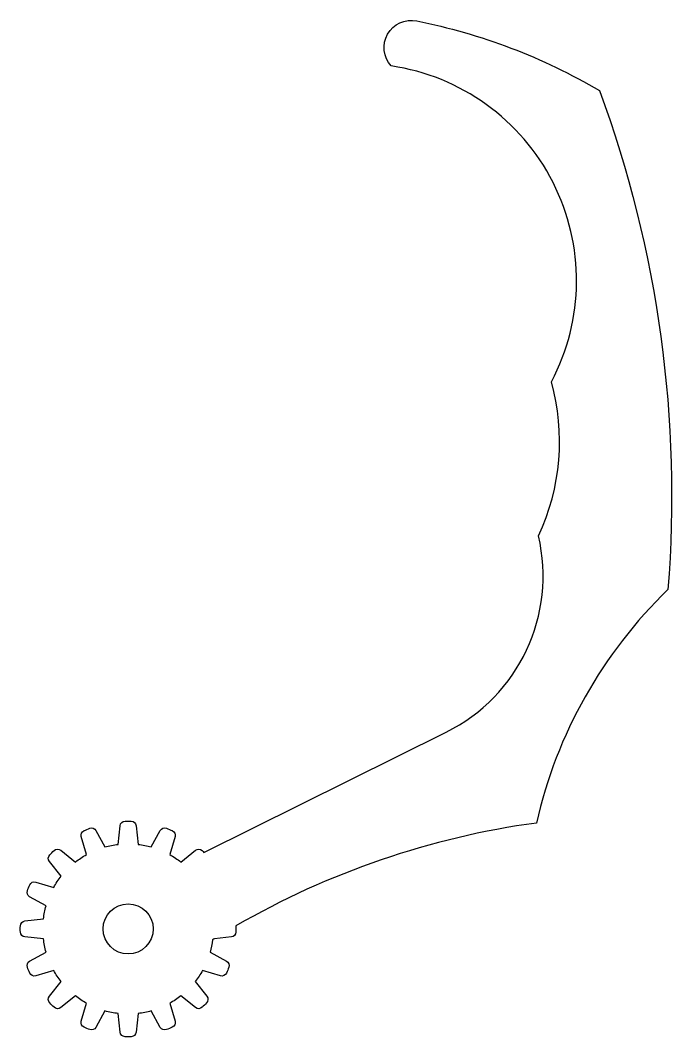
# Model space of a CAD drawing. Header units: millimetres. Extents: x -1 to 64, y 82 to 183.
import ezdxf

# ---------------------------------------------------------------- set-up
doc = ezdxf.new("R2010")
doc.units = ezdxf.units.MM
doc.layers.get('0').update_dxf_attribs({"linetype": 'CONTINUOUS'})

msp = doc.modelspace()

# ---------------------------------------------------------------- linework, layer by layer
msp.add_lwpolyline([(18.6, 91.52, 0.000611), (18.43, 91.41, -0.036614), (18.18, 90.19), (19.82, 89.29, -0.374266), (20.05, 88.68, -0.014607), (19.81, 88.1, -0.374266), (19.21, 87.82), (17.42, 88.35, -0.039235), (16.68, 87.24), (17.85, 85.78, -0.374266), (17.82, 85.12, -0.014607), (17.38, 84.68, -0.374266), (16.72, 84.65), (15.26, 85.82, -0.039235), (14.15, 85.08), (14.68, 83.29, -0.374266), (14.4, 82.69, -0.014607), (13.82, 82.45, -0.374266), (13.21, 82.68), (12.31, 84.32, -0.039235), (11, 84.06), (10.8, 82.2, -0.374266), (10.31, 81.75, -0.014607), (9.69, 81.75, -0.374266), (9.2, 82.2), (9, 84.06, -0.039235), (7.69, 84.32), (6.79, 82.68, -0.374266), (6.18, 82.45, -0.014607), (5.6, 82.69, -0.374266), (5.32, 83.29), (5.85, 85.08, -0.039235), (4.74, 85.82), (3.28, 84.65, -0.374266), (2.62, 84.68, -0.014607), (2.18, 85.12, -0.374266), (2.15, 85.78), (3.32, 87.24, -0.039235), (2.58, 88.35), (0.79, 87.82, -0.374266), (0.19, 88.1, -0.014607), (-0.05, 88.68, -0.374266), (0.18, 89.29), (1.82, 90.19, -0.039235), (1.56, 91.5), (-0.3, 91.7, -0.374266), (-0.75, 92.19, -0.014607), (-0.75, 92.81, -0.374266), (-0.3, 93.3), (1.56, 93.5, -0.039235), (1.82, 94.81), (0.18, 95.71, -0.374266), (-0.05, 96.32, -0.014607), (0.19, 96.9, -0.374266), (0.79, 97.18), (2.58, 96.65, -0.039235), (3.32, 97.76), (2.15, 99.22, -0.374266), (2.18, 99.88, -0.014607), (2.62, 100.32, -0.374266), (3.28, 100.35), (4.74, 99.18, -0.039235), (5.85, 99.92), (5.32, 101.71, -0.374266), (5.6, 102.31, -0.014607), (6.18, 102.55, -0.374266), (6.79, 102.32), (7.69, 100.68, -0.039235), (9, 100.94), (9.2, 102.8, -0.374266), (9.69, 103.25, -0.014607), (10.31, 103.25, -0.374266), (10.8, 102.8), (11, 100.94, -0.039235), (12.31, 100.68), (13.21, 102.32, -0.374266), (13.82, 102.55, -0.014607), (14.4, 102.31, -0.374266), (14.68, 101.71), (14.15, 99.92, -0.039235), (15.26, 99.18), (16.72, 100.35, -0.374266), (17.38, 100.32, -0.00608), (17.56, 100.14), (41.73, 112.14, 0.348404), (50.93, 131.72, 0.179587), (52.22, 147.1, 0.517214), (36.24, 178.62, -0.72449), (38.78, 183.12, -0.083617), (57.01, 176.16, -0.108444), (63.84, 126.36, 0.145601), (50.72, 103.07, 0.097472), (20.75, 92.8, -0.014333), (20.75, 92.19, -0.374266), (20.3, 91.7)], format="xyb", close=True)
msp.add_circle((10, 92.5), 2.5)

doc.saveas('drawing.dxf')
